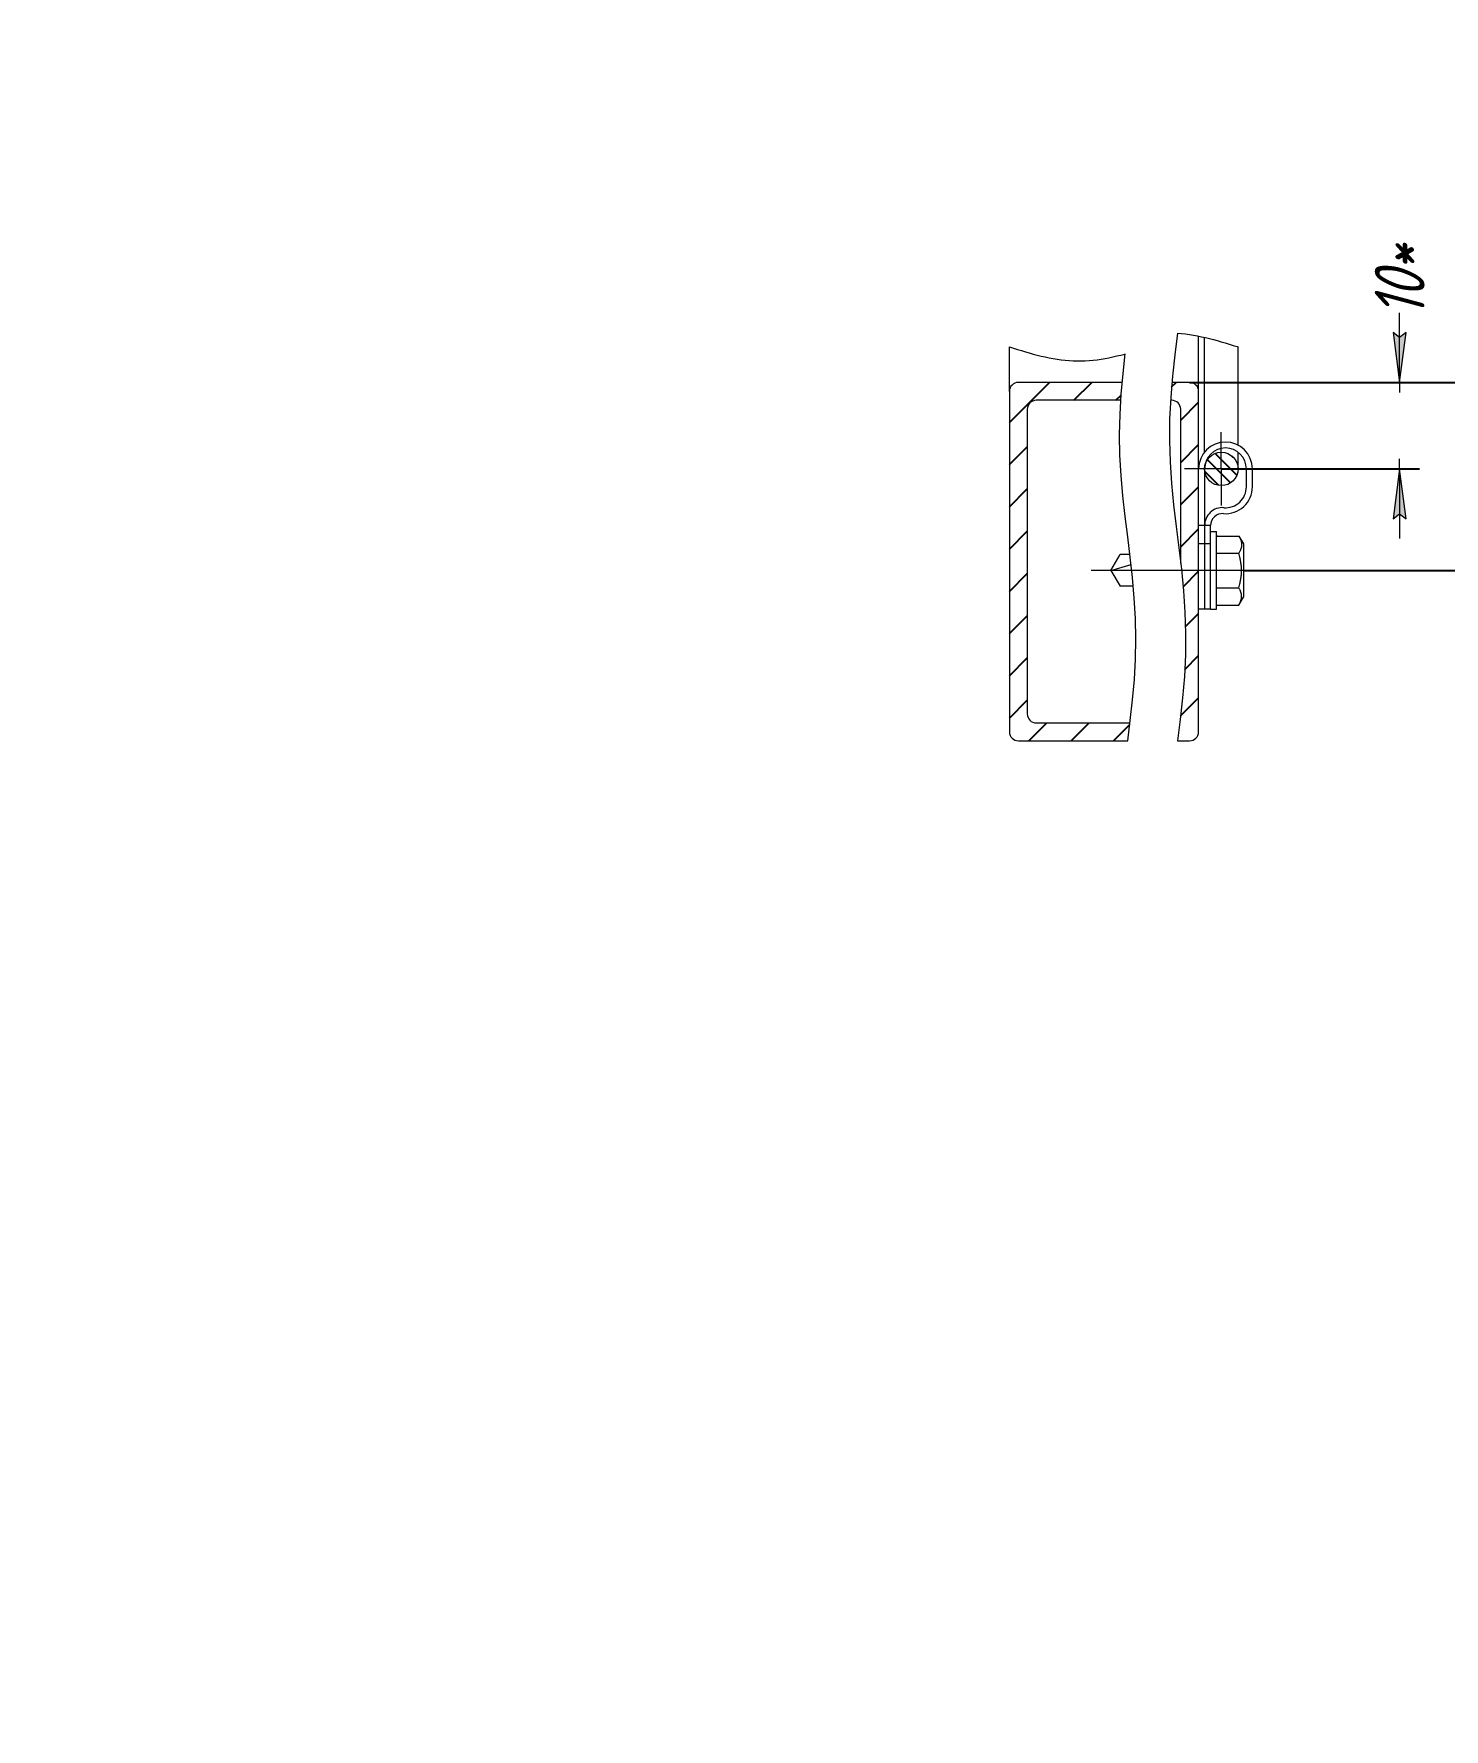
# Model space of a CAD drawing. Header units: millimetres. Extents: x 0 to 594, y 0 to 420.
# Drawn here: x 143.6 to 285.2, y 0 to 170.3 of the extents above; entities that cross this region are included whole.
import ezdxf

# ---------------------------------------------------------------- set-up
doc = ezdxf.new("R2010")
doc.units = ezdxf.units.MM
for name, pattern in [('K5LT_AXLED', [17.958333, 13.458333, -1.5, 1.5, -1.5]), ('K5LT_THIN', [0]), ('K5LT_THIN_INCLUDED_TO_HATCHING', [0])]:
    doc.linetypes.add(name, pattern=pattern)
for name, color, linetype, true_color in [('C', 4, 'Continuous', 0x00ffff), ('DIM', 6, 'Continuous', 0xff00ff), ('FOR', 7, 'Continuous', 0xffffff), ('OSI', 2, 'Continuous', 0xffff00), ('R', 1, 'Continuous', 0xff0000), ('WELDING', 7, 'Continuous', 0xffffff)]:
    doc.layers.add(name, color=color, linetype=linetype, true_color=true_color)
doc.layers.add('Системный слой', color=7, linetype='Continuous')
doc.styles.add('KDIMTEXTSTYLE', font='GOST_AU.SHX', dxfattribs={"width": 0.96, "oblique": 15, "height": 5})
doc.dimstyles.new('KDIMSTYLE (0.20)', dxfattribs={"dimtxt": 5, "dimasz": 1, "dimexe": 2, "dimexo": 0, "dimgap": 1, "dimtad": 1, "dimlfac": 5, "dimtxsty": 'KDIMTEXTSTYLE', "dimsah": 1, "dimcen": 0, "dimdle": 1, "dimadec": 0, "dimazin": 0, "dimtfac": 0.667, "dimtmove": 0, "dimatfit": 3, "dimfxl": 1, "dimtvp": 1, "dimtolj": 1, "dimtzin": 0, "dimarcsym": 0})

# ---------------------------------------------------------------- blocks, each defined once
blk = doc.blocks.new('U10')
at = {"layer": 'C', "color": 7, "linetype": 'K5LT_THIN_INCLUDED_TO_HATCHING', "lineweight": 18}
for p, q in [((258.43, 140.19), (258.83, 140.16)), ((258.83, 140.16), (259.23, 140.12)), ((259.23, 140.12), (259.63, 140.07)), ((259.63, 140.07), (260.03, 140.01)), ((260.03, 140.01), (260.43, 139.93)), ((260.43, 139.93), (260.83, 139.85)), ((260.83, 139.85), (261.23, 139.76)), ((261.23, 139.76), (261.63, 139.67)), ((261.63, 139.67), (262.03, 139.56)), ((241.55, 138.82), (241.95, 138.7)), ((241.95, 138.7), (242.35, 138.57)), ((242.35, 138.57), (242.75, 138.45)), ((242.75, 138.45), (243.15, 138.33)), ((243.15, 138.33), (243.55, 138.22)), ((243.55, 138.22), (243.95, 138.11)), ((243.95, 138.11), (244.35, 138)), ((244.35, 138), (244.75, 137.9)), ((252.35, 137.91), (252.75, 138.01)), ((252.75, 138.01), (253.15, 138.11)), ((253.15, 138.11), (253.18, 138.12)), ((262.03, 139.56), (262.43, 139.45)), ((262.43, 139.45), (262.83, 139.34)), ((262.83, 139.34), (263.23, 139.22)), ((263.23, 139.22), (263.63, 139.1)), ((263.63, 139.1), (264.03, 138.97)), ((264.03, 138.97), (264.43, 138.85)), ((264.43, 138.85), (264.51, 138.82)), ((244.75, 137.9), (245.15, 137.81)), ((245.15, 137.81), (245.55, 137.73)), ((245.55, 137.73), (245.95, 137.66)), ((245.95, 137.66), (246.35, 137.59)), ((246.35, 137.59), (246.75, 137.54)), ((246.75, 137.54), (247.15, 137.49)), ((247.15, 137.49), (247.55, 137.46)), ((247.55, 137.46), (247.95, 137.44)), ((247.95, 137.44), (248.35, 137.43)), ((248.35, 137.43), (248.75, 137.43)), ((248.75, 137.43), (249.15, 137.44)), ((249.15, 137.44), (249.55, 137.46)), ((249.55, 137.46), (249.95, 137.5)), ((249.95, 137.5), (250.35, 137.54)), ((250.35, 137.54), (250.75, 137.6)), ((250.75, 137.6), (251.15, 137.66)), ((251.15, 137.66), (251.55, 137.73)), ((251.55, 137.73), (251.95, 137.82)), ((251.95, 137.82), (252.35, 137.91))]:
    blk.add_line(p, q, dxfattribs=at)
blk = doc.blocks.new('U13')
at = {"layer": 'OSI', "color": 30, "linetype": 'K5LT_AXLED', "lineweight": 18, "true_color": 0xff8000}
for q in [(262.83, 130.25), (259.15, 126.57), (262.83, 122.89), (266.51, 126.57)]:
    blk.add_line((262.83, 126.57), q, dxfattribs=at)
blk = doc.blocks.new('KDIMARROW_01')
at = {"layer": 'FOR'}
blk.add_hatch(color=0, dxfattribs=at).paths.add_polyline_path([(0, 0), (-5, 0.66), (-4.5, 0), (-5, -0.66)])
at = {"layer": 'R', "color": 0, "linetype": 'K5LT_THIN', "lineweight": 18}
for p, q in [((-4.5, 0), (-5, 0.66)), ((-5, 0.66), (0, 0)), ((0, 0), (-5, -0.66)), ((-5, -0.66), (-4.5, 0)), ((0, 0), (-1, 0))]:
    blk.add_line(p, q, dxfattribs=at)
blk = doc.blocks.new('KDIMARROW_02')
at = {"layer": 'FOR'}
blk.add_hatch(color=0, dxfattribs=at).paths.add_polyline_path([(4.5, 0), (5, 0.66), (0, 0), (5, -0.66)])
at = {"layer": 'R', "color": 0, "linetype": 'K5LT_THIN', "lineweight": 18}
for p, q in [((0, 0), (-1, 0)), ((5, 0.66), (0, 0)), ((0, 0), (5, -0.66)), ((0, 0), (7, 0)), ((4.5, 0), (5, 0.66)), ((5, -0.66), (4.5, 0))]:
    blk.add_line(p, q, dxfattribs=at)
blk = doc.blocks.new('U19')
at = {"layer": 'R', "color": 7, "linetype": 'K5LT_THIN', "lineweight": 18}
for p, q in [((252.88, 135.26), (242.45, 135.26)), ((259.65, 135.26), (257.88, 135.26))]:
    blk.add_line(p, q, dxfattribs=at)
blk = doc.blocks.new('U20')
at = {"layer": 'R', "color": 7, "linetype": 'K5LT_THIN', "lineweight": 18}
for p, q in [((242.45, 99.26), (253.43, 99.26)), ((258.43, 99.26), (259.65, 99.26))]:
    blk.add_line(p, q, dxfattribs=at)
blk = doc.blocks.new('U21')
at = {"layer": 'R', "color": 7, "linetype": 'K5LT_THIN', "lineweight": 18}
for p, q in [((252.74, 133.46), (244.25, 133.46)), ((257.85, 133.46), (257.73, 133.46))]:
    blk.add_line(p, q, dxfattribs=at)
blk = doc.blocks.new('U18')
at = {"layer": 'FOR'}
h = blk.add_hatch(dxfattribs=at)
h.set_pattern_fill('Металл', angle=45, style=0, pattern_type=0)
h.set_pattern_definition([(45, (0, 0), (-2.12132, 2.12132), [])])
h.paths.add_polyline_path([(260.55, 100.16), (260.55, 134.36), (260.39, 134.87), (259.98, 135.2), (259.65, 135.26), (257.88, 135.26), (257.75, 133.73), (257.73, 133.46), (257.85, 133.46), (258.36, 133.3), (258.69, 132.89), (258.75, 132.56), (258.75, 117.11), (258.82, 116.5), (259.03, 114.34), (259.18, 112.19), (259.25, 110.03), (259.23, 107.88), (259.12, 105.72), (258.94, 103.57), (258.7, 101.41), (258.43, 99.26), (259.65, 99.26), (260.16, 99.42), (260.49, 99.83)])
h.paths.add_polyline_path([(243.35, 101.96), (243.35, 132.56), (243.51, 133.07), (243.92, 133.4), (244.25, 133.46), (252.74, 133.46), (252.77, 134.09), (252.88, 135.26), (242.45, 135.26), (241.94, 135.1), (241.61, 134.69), (241.55, 134.36), (241.55, 100.16), (241.71, 99.65), (242.12, 99.32), (242.45, 99.26), (253.43, 99.26), (253.65, 101.06), (244.25, 101.06), (243.74, 101.22), (243.41, 101.63)])
at = {"layer": 'R', "color": 7, "linetype": 'K5LT_THIN', "lineweight": 18}
for p, q in [((241.55, 134.36), (241.55, 100.16)), ((260.55, 100.16), (260.55, 134.36)), ((243.35, 132.56), (243.35, 101.96)), ((258.75, 117.11), (258.75, 132.56)), ((244.25, 101.06), (253.65, 101.06))]:
    blk.add_line(p, q, dxfattribs=at)
for centre, start, end in [((242.45, 134.36), 90, 180), ((259.65, 134.36), 0, 90), ((244.25, 132.56), 90, 180), ((257.85, 132.56), 0, 90), ((244.25, 101.96), 180, 270), ((242.45, 100.16), 180, 270), ((259.65, 100.16), 270, 0)]:
    blk.add_arc(centre, 0.9, start, end, dxfattribs=at)
at = {"layer": 'Системный слой'}
for name in ['U19', 'U21', 'U20']:
    blk.add_blockref(name, (0, 0), dxfattribs=at)
blk = doc.blocks.new('U22')
at = {"layer": 'R', "color": 7, "linetype": 'K5LT_THIN', "lineweight": 18}
for p, q in [((260.55, 112.47), (260.55, 126.57)), ((261.15, 126.57), (261.15, 120.88)), ((265.35, 124.77), (265.35, 126.57)), ((265.95, 124.77), (265.95, 126.57)), ((261.75, 120.87), (260.55, 120.87)), ((261.15, 120.88), (261.15, 112.47)), ((261.75, 112.47), (261.75, 120.88)), ((260.55, 119.07), (261.75, 119.07)), ((261.75, 112.47), (260.55, 112.47))]:
    blk.add_line(p, q, dxfattribs=at)
for centre, radius, start, end in [((263.25, 126.57), 2.7, 0, 180), ((263.25, 126.57), 2.1, 0, 180), ((263.25, 124.77), 2.7, 265.5883, 0), ((263.25, 124.77), 2.1, 265.5883, 0), ((262.95, 120.88), 1.8, 85.5883, 180), ((262.95, 120.88), 1.2, 85.5883, 180)]:
    blk.add_arc(centre, radius, start, end, dxfattribs=at)
blk = doc.blocks.new('U24')
at = {"layer": 'OSI', "color": 30, "linetype": 'K5LT_AXLED', "lineweight": 18, "true_color": 0xff8000}
for p, q in [((253.83, 116.36), (249.75, 116.36)), ((258.83, 116.36), (253.83, 116.36)), ((267.05, 116.37), (258.83, 116.36))]:
    blk.add_line(p, q, dxfattribs=at)
blk = doc.blocks.new('U23')
at = {"layer": 'R', "color": 7, "linetype": 'K5LT_THIN', "lineweight": 18}
for p, q in [((261.75, 120.27), (262.35, 120.27)), ((262.35, 119.83), (264.59, 119.83)), ((264.59, 119.83), (265.05, 119.04)), ((251.75, 116.36), (252.67, 117.96)), ((253.65, 117.96), (252.67, 117.96)), ((258.75, 118.26), (258.61, 118.26)), ((258.75, 117.96), (258.65, 117.96)), ((262.35, 118.1), (264.59, 118.1)), ((265.05, 119.04), (265.05, 113.7)), ((251.75, 116.36), (253.77, 116.96)), ((251.75, 116.36), (252.66, 114.78)), ((253.99, 114.78), (252.66, 114.78)), ((262.35, 114.63), (264.59, 114.63)), ((261.75, 112.47), (262.35, 112.47)), ((262.35, 112.9), (264.59, 112.9)), ((264.59, 112.9), (265.05, 113.7))]:
    blk.add_line(p, q, dxfattribs=at)
at = {"layer": 'WELDING', "color": 7, "linetype": 'K5LT_THIN', "lineweight": 18}
for points, degree, knots in [([(261.75, 112.47), (261.75, 114.48), (261.75, 118.26), (261.75, 120.27)], 1, [0, 0, 3.35, 9.65, 13, 13]), ([(262.35, 112.47), (262.35, 112.9), (262.35, 119.83), (262.35, 120.27)], 1, [0, 0, 0.726497, 12.273503, 13, 13]), ([(264.59, 119.83), (264.64, 119.75), (264.71, 119.6), (264.8, 119.39), (264.85, 119.18), (264.86, 118.97), (264.85, 118.75), (264.8, 118.55), (264.71, 118.33), (264.64, 118.18), (264.59, 118.1)], 3, [0, 0, 0, 0, 1.593646, 2.733595, 4.103959, 5.477176, 6.853959, 8.233595, 9.385313, 11, 11, 11, 11]), ([(264.59, 114.63), (264.64, 114.8), (264.71, 115.09), (264.8, 115.52), (264.85, 115.93), (264.86, 116.36), (264.85, 116.79), (264.8, 117.2), (264.71, 117.64), (264.64, 117.93), (264.59, 118.1)], 3, [0, 0, 0, 0, 1.595794, 2.736945, 4.108255, 5.481836, 6.858255, 8.236945, 9.387461, 11, 11, 11, 11]), ([(264.59, 112.9), (264.64, 112.99), (264.71, 113.13), (264.8, 113.35), (264.85, 113.55), (264.86, 113.77), (264.85, 113.98), (264.8, 114.19), (264.71, 114.4), (264.64, 114.55), (264.59, 114.63)], 3, [0, 0, 0, 0, 1.595809, 2.736968, 4.108284, 5.481868, 6.858284, 8.236968, 9.387476, 11, 11, 11, 11])]:
    blk.add_open_spline(points, degree=degree, knots=knots, dxfattribs=at)
at = {"layer": 'Системный слой'}
blk.add_blockref('U24', (0, 0), dxfattribs=at)
blk = doc.blocks.new('U54')
at = {"layer": 'R', "color": 7, "linetype": 'K5LT_THIN_INCLUDED_TO_HATCHING', "lineweight": 18}
for p, q in [((252.96, 136.14), (253.18, 138.12)), ((252.77, 134.09), (252.96, 136.14)), ((252.66, 132.04), (252.77, 134.09)), ((252.61, 129.99), (252.66, 132.04)), ((252.65, 127.95), (252.61, 129.99)), ((252.77, 125.9), (252.65, 127.95)), ((252.95, 123.85), (252.77, 125.9)), ((253.18, 121.8), (252.95, 123.85)), ((253.43, 119.75), (253.18, 121.8)), ((253.68, 117.7), (253.43, 119.75)), ((253.91, 115.65), (253.68, 117.7)), ((254.09, 113.6), (253.91, 115.65)), ((254.21, 111.55), (254.09, 113.6)), ((254.25, 109.5), (254.21, 111.55)), ((254.21, 107.46), (254.25, 109.5)), ((254.1, 105.41), (254.21, 107.46)), ((253.91, 103.36), (254.1, 105.41)), ((253.69, 101.31), (253.91, 103.36)), ((253.43, 99.26), (253.69, 101.31))]:
    blk.add_line(p, q, dxfattribs=at)
blk = doc.blocks.new('U55')
at = {"layer": 'R', "color": 7, "linetype": 'K5LT_THIN_INCLUDED_TO_HATCHING', "lineweight": 18}
for p, q in [((258.43, 140.19), (258.17, 138.04)), ((258.17, 138.04), (257.93, 135.88)), ((257.93, 135.88), (257.75, 133.73)), ((257.75, 133.73), (257.64, 131.58)), ((257.64, 131.58), (257.62, 129.42)), ((257.62, 129.42), (257.68, 127.27)), ((257.68, 127.27), (257.83, 125.11)), ((257.83, 125.11), (258.04, 122.96)), ((258.04, 122.96), (258.3, 120.8)), ((258.3, 120.8), (258.57, 118.65)), ((258.57, 118.65), (258.82, 116.5)), ((258.82, 116.5), (259.03, 114.34)), ((259.03, 114.34), (259.18, 112.19)), ((259.18, 112.19), (259.25, 110.03)), ((259.25, 110.03), (259.23, 107.88)), ((259.23, 107.88), (259.12, 105.72)), ((259.12, 105.72), (258.94, 103.57)), ((258.94, 103.57), (258.7, 101.41)), ((258.7, 101.41), (258.43, 99.26))]:
    blk.add_line(p, q, dxfattribs=at)

msp = doc.modelspace()

# ---------------------------------------------------------------- hatches: boundary and pattern name
at = {"layer": 'FOR'}
h = msp.add_hatch(dxfattribs=at)
h.set_pattern_fill('Металл', angle=-45, style=0, pattern_type=0)
h.set_pattern_definition([(-45, (0, 0), (0.7071068, 0.7071068), [])])
h.paths.add_polyline_path([(264.50904, 126.56664), (264.35094, 127.27812), (263.90641, 127.85569), (263.25911, 128.19066), (262.53086, 128.21997), (261.85874, 127.9381), (261.36923, 127.39812), (261.15447, 126.70164), (261.25488, 125.97976), (261.65156, 125.36833), (262.26985, 124.98243), (262.99338, 124.8947), (263.68598, 125.12163), (264.2173, 125.62053), (264.48734, 126.2975)])

# ---------------------------------------------------------------- linework, layer by layer
at = {"layer": 'R', "color": 7, "linetype": 'K5LT_THIN', "lineweight": 18}
for p, q in [((260.54904, 134.35988), (260.54904, 139.91103)), ((261.14904, 128.26369), (261.14904, 139.78287)), ((241.54904, 134.35988), (241.54904, 138.82477)), ((264.50904, 128.95461), (264.50904, 138.82477)), ((264.50904, 126.56664), (264.50904, 128.24664))]:
    msp.add_line(p, q, dxfattribs=at)
msp.add_circle((262.82904, 126.56664), 1.68, dxfattribs=at)

# ---------------------------------------------------------------- block references
at = {"layer": 'C'}
msp.add_blockref('U10', (0, 0), dxfattribs=at)
at = {"layer": 'OSI'}
msp.add_blockref('U13', (0, 0), dxfattribs=at)
at = {"layer": 'Системный слой'}
for name in ['U55', 'U54', 'U18', 'U22', 'U23']:
    msp.add_blockref(name, (0, 0), dxfattribs=at)

# ---------------------------------------------------------------- dimensions: what is measured, and where the dimension line sits
at = {"layer": 'DIM', "color": 7}
for base, p1, location, text, override in [((280.74208, 135.25988), (262.82904, 126.56664), (280.74208, 145.40321), '\\H5.0;\\W0.965;\\Q15;\\H5.0;\\W0.965;\\Q15;\\Q15;10\\H5.0;\\W0.965;\\Q15;\\Q15;*', {"dimexo": 0, "dimblk1": 'KDIMARROW_02', "dimblk2": 'KDIMARROW_02', "dimse1": 0, "dimse2": 0, "dimclrt": 7, "dimtolj": 1}), ((292.64733, 135.25988), (265.04904, 116.36664), (292.64733, 125.81326), '\\H5.0;\\W0.965;\\Q15;\\H5.0;\\W0.965;\\Q15;\\Q15;25', {"dimexo": 0, "dimblk1": 'KDIMARROW_01', "dimblk2": 'KDIMARROW_01', "dimse1": 0, "dimse2": 0, "dimclrt": 7, "dimtolj": 1})]:
    msp.add_linear_dim(base=base, p1=p1, p2=(259.64904, 135.25988), angle=90, location=location, text=text, dimstyle='KDIMSTYLE (0.20)', override=override, dxfattribs=at).render()

doc.saveas('drawing.dxf')
